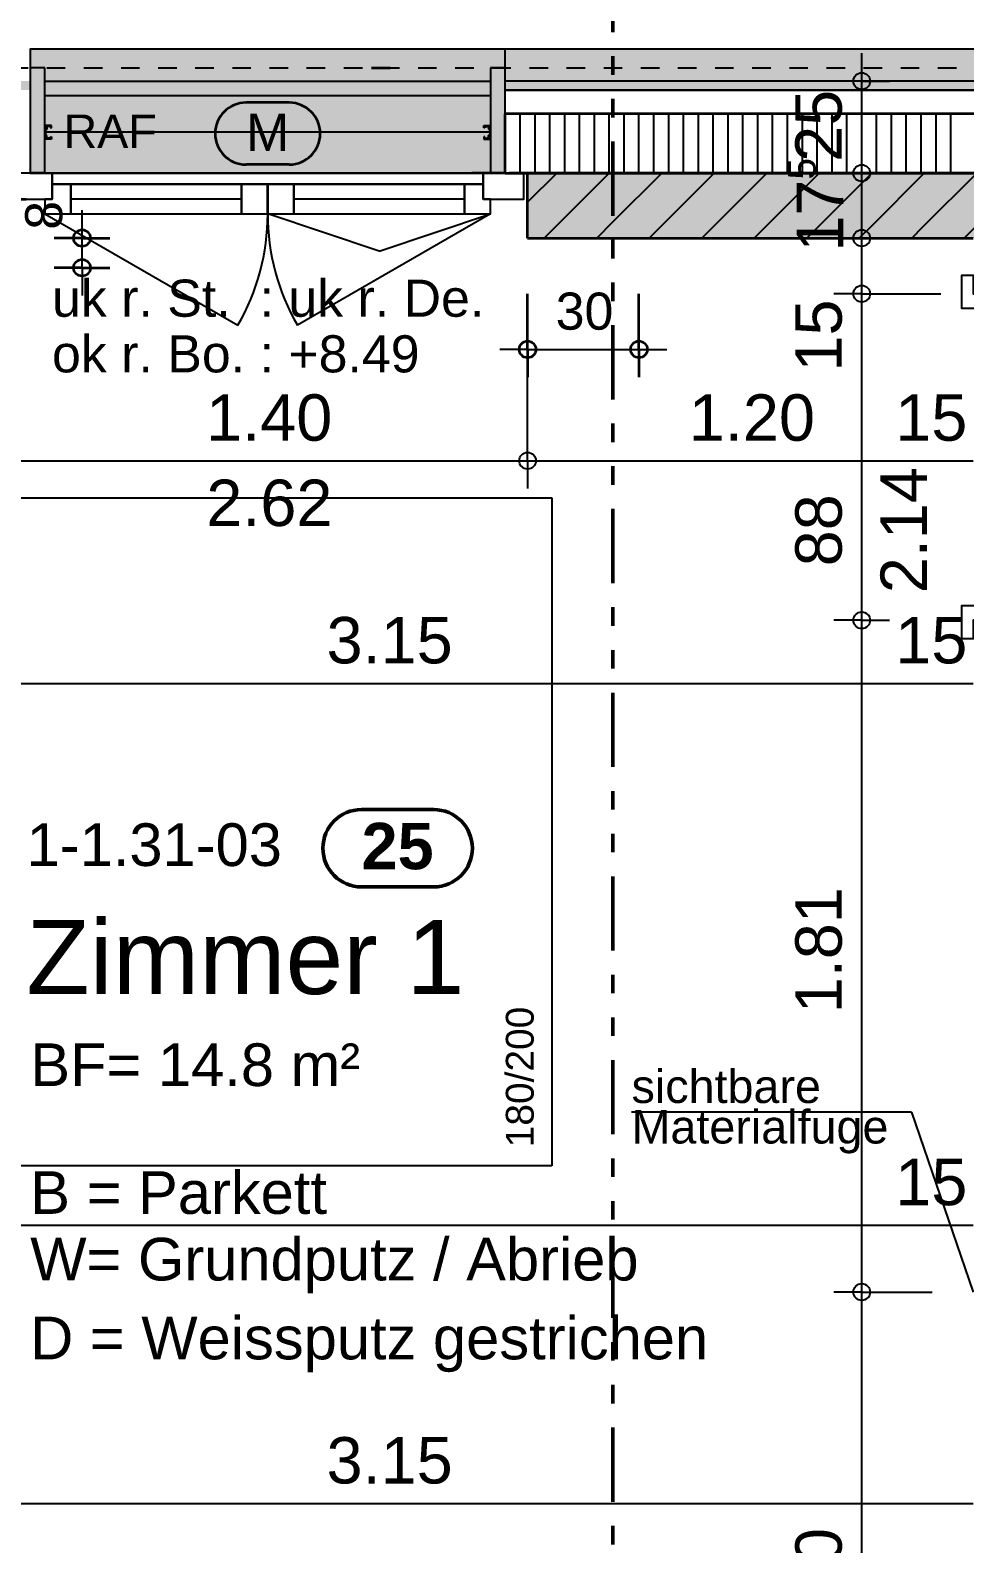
# Model space of a CAD drawing. Header units: centimetres. Extents: x 0.3 to 84.3, y 0.3 to 59.7.
# Drawn here: x 48.73 to 53.76, y 39.78 to 47.93 of the extents above; entities that cross this region are included whole.
import ezdxf

# ---------------------------------------------------------------- set-up
doc = ezdxf.new("R2010")
doc.units = ezdxf.units.CM
for name, pattern in [('AUSGEZOGEN', [0]), ('LINIE_17', [0.05, 0, -0.05]), ('LINIE_23', [0.79, 0.4, -0.13, 0, -0.13, 0, -0.13]), ('PHANTOM', [63.5, 31.75, -6.35, 6.35, -6.35, 6.35, -6.35]), ('PUNKT', [6.35, 0, -6.35]), ('RAND', [44.45, 12.7, -6.35, 12.7, -6.35, 0, -6.35]), ('VERDECKT', [9.525, 6.35, -3.175])]:
    doc.linetypes.add(name, pattern=pattern)
for name, color, linetype, lineweight in [('Allgemein', 7, 'AUSGEZOGEN', 35), ('Bauachsen grob', 7, 'RAND', 25), ('Daemmung', 7, 'AUSGEZOGEN', 35), ('Fenster', 7, 'AUSGEZOGEN', 35), ('Fuellflaeche tragende Wände MW', 7, 'AUSGEZOGEN', 25), ('Holz Fassadenverkleidung', 7, 'AUSGEZOGEN', 35), ('Holzgelaender', 7, 'AUSGEZOGEN', 50), ('Konstruktion oben', 7, 'VERDECKT', 25), ('Oeffnungsrichtung Fenster', 7, 'AUSGEZOGEN', 25), ('Raumbezeichnung', 7, 'AUSGEZOGEN', 35), ('Rolladen', 7, 'AUSGEZOGEN', 25), ('Spengler', 7, 'AUSGEZOGEN', 35), ('Text Koten', 7, 'AUSGEZOGEN', 50), ('Text Werkplan Ausfuehrung', 7, 'AUSGEZOGEN', 50), ('Tuerzarge', 7, 'AUSGEZOGEN', 25), ('Unterkonstruktion', 7, 'AUSGEZOGEN', 35), ('Vorhangbrett', 7, 'AUSGEZOGEN', 25), ('Wand Mauerwerk tragend', 7, 'AUSGEZOGEN', 35), ('Werkplan- Ausfuehrungsmasse', 7, 'AUSGEZOGEN', 25)]:
    doc.layers.add(name, color=color, linetype=linetype, lineweight=lineweight)
doc.layers.add('Elektro Text', color=7, linetype='AUSGEZOGEN', lineweight=35, true_color=0x656565)
doc.layers.add('Moebel', color=7, linetype='AUSGEZOGEN', lineweight=25, true_color=0xababab)
doc.styles.add('ARIAL', font='ARIAL.TTF')

msp = doc.modelspace()

# ---------------------------------------------------------------- hatches: boundary and pattern name
at = {"layer": 'Allgemein', "linetype": 'AUSGEZOGEN', "lineweight": 25}
h = msp.add_hatch(color=32, dxfattribs=at)
h.paths.add_polyline_path([(36.73, 47.612), (41.45, 47.612), (41.45, 47.66), (36.73, 47.66)])
h.paths.add_polyline_path([(31.22, 47.612), (34.17, 47.612), (34.17, 47.66), (31.22, 47.66)])
h.paths.add_polyline_path([(44.01, 47.612), (48.73, 47.612), (48.73, 47.66), (44.01, 47.66)])
h.paths.add_polyline_path([(51.29, 47.612), (54.45, 47.612), (54.45, 47.66), (51.29, 47.66)])
h.paths.add_polyline_path([(57.01, 47.612), (58.49, 47.612), (58.49, 47.66), (57.01, 47.66)])
at = {"layer": 'Daemmung', "linetype": 'AUSGEZOGEN', "lineweight": 25}
for points in [[(48.73, 47.484), (48.73, 47.164), (48.81, 47.164), (48.81, 47.484), (48.81, 47.564), (48.81, 47.612), (48.81, 47.66), (48.81, 47.732), (48.73, 47.732), (48.73, 47.66), (48.73, 47.612), (48.73, 47.564)], [(51.21, 47.484), (51.21, 47.164), (51.29, 47.164), (51.29, 47.484), (51.29, 47.564), (51.29, 47.612), (51.29, 47.66), (51.29, 47.732), (51.21, 47.732), (51.21, 47.66), (51.21, 47.612), (51.21, 47.564)]]:
    msp.add_hatch(color=32, dxfattribs=at).paths.add_polyline_path(points)
at = {"layer": 'Fuellflaeche tragende Wände MW', "linetype": 'AUSGEZOGEN', "lineweight": 25}
msp.add_hatch(color=254, dxfattribs=at).paths.add_polyline_path([(51.41, 47.164), (51.41, 46.814), (54.33, 46.814), (54.33, 47.164)])
at = {"layer": 'Holzgelaender', "linetype": 'AUSGEZOGEN', "lineweight": 25, "true_color": 0xf1f1f1}
msp.add_hatch(color=7, dxfattribs=at).paths.add_polyline_path([(48.81, 47.58), (51.21, 47.58), (51.21, 47.66), (48.81, 47.66)])
at = {"layer": 'Spengler', "linetype": 'AUSGEZOGEN', "lineweight": 25, "true_color": 0xfafafa}
for points in [[(48.73, 47.832), (48.73, 47.732), (48.81, 47.732), (48.81, 47.164), (51.21, 47.164), (51.21, 47.732), (51.29, 47.732), (51.29, 47.832)], [(54.45, 47.832), (51.29, 47.832), (51.29, 47.66), (54.45, 47.66)]]:
    msp.add_hatch(color=7, dxfattribs=at).paths.add_polyline_path(points)

# ---------------------------------------------------------------- linework, layer by layer
at = {"layer": 'Allgemein', "color": 7, "linetype": 'AUSGEZOGEN', "lineweight": 25}
for p, q in [((54.45, 47.66), (51.29, 47.66)), ((51.29, 47.612), (54.45, 47.612))]:
    msp.add_line(p, q, dxfattribs=at)
at = {"layer": 'Bauachsen grob', "color": 32, "linetype": 'LINIE_23', "lineweight": 50, "true_color": 0xc36e14}
msp.add_line((51.87, 1.394), (51.87, 57.974), dxfattribs=at)
at = {"layer": 'Daemmung', "color": 7, "linetype": 'AUSGEZOGEN', "lineweight": 25}
for p, q in [((48.81, 47.732), (48.73, 47.732)), ((48.81, 47.66), (48.81, 47.732)), ((51.29, 47.732), (51.21, 47.732)), ((51.21, 47.732), (51.21, 47.66)), ((51.29, 47.66), (51.29, 47.732)), ((48.81, 47.612), (48.81, 47.66)), ((51.21, 47.66), (51.21, 47.612)), ((48.81, 47.564), (48.81, 47.612)), ((48.81, 47.484), (48.81, 47.564)), ((51.21, 47.612), (51.21, 47.564)), ((51.21, 47.564), (51.21, 47.484)), ((51.29, 47.564), (51.29, 47.612)), ((51.29, 47.484), (51.29, 47.564)), ((48.81, 47.164), (48.81, 47.484)), ((51.21, 47.484), (51.21, 47.164)), ((51.29, 47.164), (51.29, 47.484)), ((48.73, 47.164), (48.81, 47.164)), ((51.21, 47.164), (51.29, 47.164))]:
    msp.add_line(p, q, dxfattribs=at)
at = {"layer": 'Daemmung', "color": 7, "linetype": 'AUSGEZOGEN', "lineweight": 35}
for p, q in [((51.29, 47.164), (51.29, 47.484)), ((54.45, 47.484), (51.29, 47.484)), ((51.29, 47.164), (51.41, 47.164)), ((51.41, 47.164), (54.33, 47.164))]:
    msp.add_line(p, q, dxfattribs=at)
at = {"layer": 'Daemmung', "color": 7, "linetype": 'AUSGEZOGEN', "lineweight": 25}
for points in [[(51.29, 47.164), (51.29, 47.164), (51.29, 47.164), (51.29, 47.3871), (51.29, 47.3871), (51.29, 47.4269), (51.29, 47.4269), (51.29, 47.484), (51.29, 47.484)], [(51.37, 47.164), (51.37, 47.164), (51.37, 47.164), (51.37, 47.3896), (51.37, 47.3896), (51.37, 47.4284), (51.37, 47.4284), (51.37, 47.484), (51.37, 47.484)], [(51.45, 47.164), (51.45, 47.164), (51.45, 47.164), (51.45, 47.392), (51.45, 47.392), (51.45, 47.4298), (51.45, 47.4298), (51.45, 47.484), (51.45, 47.484)], [(51.45, 47.164), (51.45, 47.164), (51.45, 47.164), (51.45, 47.392), (51.45, 47.392), (51.45, 47.4298), (51.45, 47.4298), (51.45, 47.484), (51.45, 47.484)], [(51.53, 47.164), (51.53, 47.164), (51.53, 47.164), (51.53, 47.3945), (51.53, 47.3945), (51.53, 47.4313), (51.53, 47.4313), (51.53, 47.484), (51.53, 47.484)], [(51.61, 47.164), (51.61, 47.164), (51.61, 47.164), (51.61, 47.3969), (51.61, 47.3969), (51.61, 47.4327), (51.61, 47.4327), (51.61, 47.484), (51.61, 47.484)], [(51.69, 47.164), (51.69, 47.164), (51.69, 47.164), (51.69, 47.3994), (51.69, 47.3994), (51.69, 47.4342), (51.69, 47.4342), (51.69, 47.484), (51.69, 47.484)], [(51.77, 47.164), (51.77, 47.164), (51.77, 47.164), (51.77, 47.4019), (51.77, 47.4019), (51.77, 47.4356), (51.77, 47.4356), (51.77, 47.484), (51.77, 47.484)], [(51.77, 47.164), (51.77, 47.164), (51.77, 47.164), (51.77, 47.4019), (51.77, 47.4019), (51.77, 47.4356), (51.77, 47.4356), (51.77, 47.484), (51.77, 47.484)], [(51.85, 47.164), (51.85, 47.164), (51.85, 47.164), (51.85, 47.4043), (51.85, 47.4043), (51.85, 47.437), (51.85, 47.437), (51.85, 47.484), (51.85, 47.484)], [(51.93, 47.164), (51.93, 47.164), (51.93, 47.164), (51.93, 47.4068), (51.93, 47.4068), (51.93, 47.4385), (51.93, 47.4385), (51.93, 47.484), (51.93, 47.484)], [(52.01, 47.164), (52.01, 47.164), (52.01, 47.164), (52.01, 47.4092), (52.01, 47.4092), (52.01, 47.4399), (52.01, 47.4399), (52.01, 47.484), (52.01, 47.484)], [(52.09, 47.164), (52.09, 47.164), (52.09, 47.164), (52.09, 47.4117), (52.09, 47.4117), (52.09, 47.4414), (52.09, 47.4414), (52.09, 47.484), (52.09, 47.484)], [(52.09, 47.164), (52.09, 47.164), (52.09, 47.164), (52.09, 47.4117), (52.09, 47.4117), (52.09, 47.4414), (52.09, 47.4414), (52.09, 47.484), (52.09, 47.484)], [(52.17, 47.164), (52.17, 47.164), (52.17, 47.164), (52.17, 47.4141), (52.17, 47.4141), (52.17, 47.4428), (52.17, 47.4428), (52.17, 47.484), (52.17, 47.484)], [(52.25, 47.164), (52.25, 47.164), (52.25, 47.164), (52.25, 47.4166), (52.25, 47.4166), (52.25, 47.4443), (52.25, 47.4443), (52.25, 47.484), (52.25, 47.484)], [(52.33, 47.164), (52.33, 47.164), (52.33, 47.164), (52.33, 47.419), (52.33, 47.419), (52.33, 47.4457), (52.33, 47.4457), (52.33, 47.484), (52.33, 47.484)], [(52.41, 47.164), (52.41, 47.164), (52.41, 47.164), (52.41, 47.4215), (52.41, 47.4215), (52.41, 47.4472), (52.41, 47.4472), (52.41, 47.484), (52.41, 47.484)], [(52.41, 47.164), (52.41, 47.164), (52.41, 47.164), (52.41, 47.4215), (52.41, 47.4215), (52.41, 47.4472), (52.41, 47.4472), (52.41, 47.484), (52.41, 47.484)], [(52.49, 47.164), (52.49, 47.164), (52.49, 47.164), (52.49, 47.4239), (52.49, 47.4239), (52.49, 47.4486), (52.49, 47.4486), (52.49, 47.484), (52.49, 47.484)], [(52.57, 47.164), (52.57, 47.164), (52.57, 47.164), (52.57, 47.4264), (52.57, 47.4264), (52.57, 47.45), (52.57, 47.45), (52.57, 47.484), (52.57, 47.484)], [(52.65, 47.164), (52.65, 47.164), (52.65, 47.164), (52.65, 47.4288), (52.65, 47.4288), (52.65, 47.4515), (52.65, 47.4515), (52.65, 47.484), (52.65, 47.484)], [(52.73, 47.164), (52.73, 47.164), (52.73, 47.164), (52.73, 47.4313), (52.73, 47.4313), (52.73, 47.4529), (52.73, 47.4529), (52.73, 47.484), (52.73, 47.484)], [(52.73, 47.164), (52.73, 47.164), (52.73, 47.164), (52.73, 47.4313), (52.73, 47.4313), (52.73, 47.4529), (52.73, 47.4529), (52.73, 47.484), (52.73, 47.484)], [(52.81, 47.164), (52.81, 47.164), (52.81, 47.164), (52.81, 47.4337), (52.81, 47.4337), (52.81, 47.4544), (52.81, 47.4544), (52.81, 47.484), (52.81, 47.484)], [(52.89, 47.164), (52.89, 47.164), (52.89, 47.164), (52.89, 47.4362), (52.89, 47.4362), (52.89, 47.4558), (52.89, 47.4558), (52.89, 47.484), (52.89, 47.484)], [(52.97, 47.164), (52.97, 47.164), (52.97, 47.164), (52.97, 47.4386), (52.97, 47.4386), (52.97, 47.4573), (52.97, 47.4573), (52.97, 47.484), (52.97, 47.484)], [(53.05, 47.164), (53.05, 47.164), (53.05, 47.164), (53.05, 47.4411), (53.05, 47.4411), (53.05, 47.4587), (53.05, 47.4587), (53.05, 47.484), (53.05, 47.484)], [(53.05, 47.164), (53.05, 47.164), (53.05, 47.164), (53.05, 47.4411), (53.05, 47.4411), (53.05, 47.4587), (53.05, 47.4587), (53.05, 47.484), (53.05, 47.484)], [(53.13, 47.164), (53.13, 47.164), (53.13, 47.164), (53.13, 47.4435), (53.13, 47.4435), (53.13, 47.4602), (53.13, 47.4602), (53.13, 47.484), (53.13, 47.484)], [(53.21, 47.164), (53.21, 47.164), (53.21, 47.164), (53.21, 47.446), (53.21, 47.446), (53.21, 47.4616), (53.21, 47.4616), (53.21, 47.484), (53.21, 47.484)], [(53.29, 47.164), (53.29, 47.164), (53.29, 47.164), (53.29, 47.4484), (53.29, 47.4484), (53.29, 47.4631), (53.29, 47.4631), (53.29, 47.484), (53.29, 47.484)], [(53.37, 47.164), (53.37, 47.164), (53.37, 47.164), (53.37, 47.4509), (53.37, 47.4509), (53.37, 47.4645), (53.37, 47.4645), (53.37, 47.484), (53.37, 47.484)], [(53.37, 47.164), (53.37, 47.164), (53.37, 47.164), (53.37, 47.4509), (53.37, 47.4509), (53.37, 47.4645), (53.37, 47.4645), (53.37, 47.484), (53.37, 47.484)], [(53.45, 47.164), (53.45, 47.164), (53.45, 47.164), (53.45, 47.4533), (53.45, 47.4533), (53.45, 47.4659), (53.45, 47.4659), (53.45, 47.484), (53.45, 47.484)], [(53.53, 47.164), (53.53, 47.164), (53.53, 47.164), (53.53, 47.4558), (53.53, 47.4558), (53.53, 47.4674), (53.53, 47.4674), (53.53, 47.484), (53.53, 47.484)], [(53.61, 47.164), (53.61, 47.164), (53.61, 47.164), (53.61, 47.4583), (53.61, 47.4583), (53.61, 47.4688), (53.61, 47.4688), (53.61, 47.484), (53.61, 47.484)], [(53.69, 47.164), (53.69, 47.164), (53.69, 47.164), (53.69, 47.4607), (53.69, 47.4607), (53.69, 47.4703), (53.69, 47.4703), (53.69, 47.484), (53.69, 47.484)], [(53.69, 47.164), (53.69, 47.164), (53.69, 47.164), (53.69, 47.4607), (53.69, 47.4607), (53.69, 47.4703), (53.69, 47.4703), (53.69, 47.484), (53.69, 47.484)]]:
    msp.add_lwpolyline(points, dxfattribs=at)
at = {"layer": 'Elektro Text', "color": 40, "linetype": 'AUSGEZOGEN', "lineweight": 35}
for p, q in [((50.1261, 47.544), (49.8933, 47.544)), ((50.1261, 47.2107), (49.8933, 47.2107))]:
    msp.add_line(p, q, dxfattribs=at)
for centre, start, end in [((49.8933, 47.3773), 90, 270), ((50.1261, 47.3773), 270, 90)]:
    msp.add_arc(centre, 0.1667, start, end, dxfattribs=at)
at = {"layer": 'Fenster', "color": 7, "linetype": 'AUSGEZOGEN', "lineweight": 25}
for p, q in [((49.869, 47.024), (48.95, 47.024)), ((51.07, 47.024), (50.151, 47.024))]:
    msp.add_line(p, q, dxfattribs=at)
for points in [[(51.29, 47.164), (51.29, 47.832), (48.73, 47.832), (48.73, 47.164), (51.29, 47.164)], [(48.85, 47.164), (48.63, 47.164), (48.63, 47.024), (48.85, 47.024), (48.85, 47.164)], [(48.85, 47.104), (50.009, 47.104), (50.009, 47.024), (50.011, 47.024), (50.011, 47.104), (51.17, 47.104), (51.17, 47.164), (48.85, 47.164), (48.85, 47.104)], [(51.39, 47.164), (51.17, 47.164), (51.17, 47.024), (51.39, 47.024), (51.39, 47.164)], [(48.95, 47.104), (48.85, 47.104), (48.85, 47.024), (48.81, 47.024), (48.81, 46.944), (48.95, 46.944), (48.95, 47.104)], [(49.869, 47.104), (48.95, 47.104), (48.95, 46.944), (49.869, 46.944), (49.869, 47.104)], [(50.009, 47.024), (50.009, 47.104), (49.869, 47.104), (49.869, 46.944), (50.009, 46.944), (50.009, 47.024)], [(50.151, 47.104), (50.011, 47.104), (50.011, 47.024), (50.011, 46.944), (50.151, 46.944), (50.151, 47.104)], [(51.07, 47.104), (50.151, 47.104), (50.151, 46.944), (51.07, 46.944), (51.07, 47.104)], [(51.21, 47.024), (51.17, 47.024), (51.17, 47.104), (51.07, 47.104), (51.07, 46.944), (51.21, 46.944), (51.21, 47.024)]]:
    msp.add_lwpolyline(points, dxfattribs=at)
at = {"layer": 'Holz Fassadenverkleidung', "color": 7, "linetype": 'LINIE_17', "lineweight": 25}
msp.add_line((31.22, 47.732), (63.288, 47.732), dxfattribs=at)
at = {"layer": 'Holzgelaender', "color": 7, "linetype": 'AUSGEZOGEN', "lineweight": 25}
for p, q in [((48.81, 47.66), (51.21, 47.66)), ((48.81, 47.58), (48.81, 47.66)), ((51.21, 47.66), (51.21, 47.58)), ((51.21, 47.58), (48.81, 47.58))]:
    msp.add_line(p, q, dxfattribs=at)
at = {"layer": 'Konstruktion oben', "color": 7, "linetype": 'PUNKT', "lineweight": 35}
msp.add_line((31.22, 47.732), (63.288, 47.732), dxfattribs=at)
at = {"layer": 'Moebel', "color": 253, "linetype": 'AUSGEZOGEN', "lineweight": 25, "true_color": 0xababab}
for p, q in [((47.54, 45.414), (51.54, 45.414)), ((51.54, 45.414), (51.54, 41.814)), ((51.54, 41.814), (47.54, 41.814))]:
    msp.add_line(p, q, dxfattribs=at)
at = {"layer": 'Oeffnungsrichtung Fenster', "color": 7, "linetype": 'AUSGEZOGEN', "lineweight": 25}
for p, q in [((48.81, 46.944), (49.8492, 46.344)), ((50.6105, 46.744), (50.011, 46.944)), ((51.21, 46.944), (50.1708, 46.344)), ((50.6105, 46.744), (51.21, 46.944))]:
    msp.add_line(p, q, dxfattribs=at)
for centre, start, end in [((48.81, 46.944), 330, 0), ((51.21, 46.944), 180, 210)]:
    msp.add_arc(centre, 1.2, start, end, dxfattribs=at)
at = {"layer": 'Rolladen', "color": 7, "linetype": 'AUSGEZOGEN', "lineweight": 25}
for p, q in [((48.817, 47.402), (48.81, 47.395)), ((48.81, 47.373), (48.81, 47.395)), ((48.811, 47.416), (48.811, 47.42)), ((48.845, 47.42), (48.811, 47.42)), ((48.817, 47.416), (48.811, 47.416)), ((48.821, 47.4003), (48.814, 47.3933)), ((48.814, 47.3933), (48.814, 47.3747)), ((48.817, 47.416), (48.817, 47.402)), ((48.821, 47.416), (48.821, 47.4003)), ((48.841, 47.416), (48.821, 47.416)), ((48.841, 47.416), (48.841, 47.408)), ((48.841, 47.408), (48.845, 47.408)), ((48.845, 47.408), (48.845, 47.42)), ((51.175, 47.408), (51.175, 47.42)), ((51.175, 47.42), (51.209, 47.42)), ((51.179, 47.408), (51.175, 47.408)), ((51.179, 47.416), (51.199, 47.416)), ((51.179, 47.416), (51.179, 47.408)), ((51.199, 47.416), (51.199, 47.4003)), ((51.199, 47.4003), (51.206, 47.3933)), ((51.203, 47.416), (51.209, 47.416)), ((51.203, 47.416), (51.203, 47.402)), ((51.203, 47.402), (51.21, 47.395)), ((51.206, 47.3933), (51.206, 47.3747)), ((51.209, 47.416), (51.209, 47.42)), ((51.21, 47.373), (51.21, 47.395)), ((48.81, 47.379), (48.81, 47.389)), ((48.81, 47.378), (48.81, 47.379)), ((48.817, 47.366), (48.81, 47.373)), ((48.817, 47.352), (48.811, 47.352)), ((48.811, 47.348), (48.811, 47.352)), ((48.845, 47.348), (48.811, 47.348)), ((48.821, 47.3677), (48.814, 47.3747)), ((48.817, 47.352), (48.817, 47.366)), ((48.821, 47.352), (48.821, 47.3677)), ((48.841, 47.352), (48.821, 47.352)), ((48.841, 47.36), (48.845, 47.36)), ((48.841, 47.352), (48.841, 47.36)), ((48.845, 47.36), (48.845, 47.348)), ((51.175, 47.36), (51.175, 47.348)), ((51.179, 47.36), (51.175, 47.36)), ((51.175, 47.348), (51.209, 47.348)), ((51.179, 47.352), (51.179, 47.36)), ((51.179, 47.352), (51.199, 47.352)), ((51.199, 47.3677), (51.206, 47.3747)), ((51.199, 47.352), (51.199, 47.3677)), ((51.203, 47.366), (51.21, 47.373)), ((51.203, 47.352), (51.203, 47.366)), ((51.203, 47.352), (51.209, 47.352)), ((51.209, 47.348), (51.209, 47.352)), ((51.21, 47.379), (51.21, 47.389)), ((51.21, 47.378), (51.21, 47.379))]:
    msp.add_line(p, q, dxfattribs=at)
at = {"layer": 'Rolladen', "color": 7, "linetype": 'PHANTOM', "lineweight": 25}
msp.add_line((51.21, 47.384), (48.81, 47.384), dxfattribs=at)
at = {"layer": 'Spengler', "color": 7, "linetype": 'AUSGEZOGEN', "lineweight": 25}
msp.add_line((54.43, 47.832), (51.29, 47.832), dxfattribs=at)
at = {"layer": 'Text Werkplan Ausfuehrung', "color": 240, "linetype": 'AUSGEZOGEN', "lineweight": 50}
for p, q in [((50.9042, 43.734), (50.5157, 43.734)), ((50.9042, 43.3173), (50.5157, 43.3173))]:
    msp.add_line(p, q, dxfattribs=at)
at = {"layer": 'Text Werkplan Ausfuehrung', "color": 7, "linetype": 'AUSGEZOGEN', "lineweight": 25}
for q in [(51.97, 42.104), (53.81, 41.134)]:
    msp.add_line((53.4785, 42.104), q, dxfattribs=at)
at = {"layer": 'Text Werkplan Ausfuehrung', "color": 240, "linetype": 'AUSGEZOGEN', "lineweight": 50}
for centre, start, end in [((50.5157, 43.5256), 90, 270), ((50.9042, 43.5256), 270, 90)]:
    msp.add_arc(centre, 0.2083, start, end, dxfattribs=at)
at = {"layer": 'Tuerzarge', "color": 7, "linetype": 'AUSGEZOGEN', "lineweight": 25}
for points in [[(53.96, 46.514), (54.11, 46.514), (54.11, 46.614), (54.17, 46.614), (54.17, 46.434), (53.75, 46.434), (53.75, 46.614), (53.81, 46.614), (53.81, 46.514), (53.96, 46.514)], [(53.96, 44.834), (54.17, 44.834), (54.17, 44.654), (54.11, 44.654), (54.11, 44.754), (53.81, 44.754), (53.81, 44.654), (53.75, 44.654), (53.75, 44.834), (53.96, 44.834)]]:
    msp.add_lwpolyline(points, dxfattribs=at)
at = {"layer": 'Unterkonstruktion', "color": 7, "linetype": 'AUSGEZOGEN', "lineweight": 25}
for p, q in [((51.29, 47.564), (51.29, 47.612)), ((54.45, 47.612), (51.29, 47.612)), ((51.29, 47.484), (51.29, 47.564)), ((51.29, 47.484), (54.45, 47.484))]:
    msp.add_line(p, q, dxfattribs=at)
at = {"layer": 'Vorhangbrett', "color": 191, "linetype": 'AUSGEZOGEN', "lineweight": 25, "true_color": 0xbe96ea}
for p, q in [((49.01, 46.814), (49.01, 46.964)), ((49.01, 46.654), (49.01, 46.814)), ((49.01, 46.654), (49.01, 46.504)), ((51.41, 46.214), (51.26, 46.214)), ((51.41, 46.214), (52.01, 46.214)), ((52.01, 46.214), (52.16, 46.214))]:
    msp.add_line(p, q, dxfattribs=at)
at = {"layer": 'Vorhangbrett', "color": 191, "linetype": 'AUSGEZOGEN', "lineweight": 35, "true_color": 0xbe96ea}
for p, q in [((49.01, 46.814), (48.86, 46.814)), ((49.01, 46.814), (49.16, 46.814)), ((49.01, 46.654), (48.86, 46.654)), ((49.01, 46.654), (49.16, 46.654)), ((51.41, 46.214), (51.41, 46.514)), ((52.01, 46.214), (52.01, 46.514)), ((51.41, 46.214), (51.41, 46.364)), ((52.01, 46.214), (52.01, 46.364)), ((51.41, 46.214), (51.41, 46.064)), ((52.01, 46.214), (52.01, 46.064))]:
    msp.add_line(p, q, dxfattribs=at)
at = {"layer": 'Vorhangbrett', "color": 191, "linetype": 'PUNKT', "lineweight": 25, "true_color": 0xbe96ea}
msp.add_line((47.51, 46.654), (52.01, 46.654), dxfattribs=at)
at = {"layer": 'Vorhangbrett', "color": 191, "linetype": 'AUSGEZOGEN', "lineweight": 35, "true_color": 0xbe96ea}
for centre in [(49.01, 46.814), (49.01, 46.654), (51.41, 46.214), (52.01, 46.214)]:
    msp.add_circle(centre, 0.045, dxfattribs=at)
at = {"layer": 'Wand Mauerwerk tragend', "color": 180, "linetype": 'PUNKT', "lineweight": 35}
for p, q in [((48.81, 47.164), (48.73, 47.164)), ((51.21, 47.164), (48.81, 47.164)), ((51.29, 47.164), (51.21, 47.164)), ((51.41, 47.164), (51.29, 47.164)), ((51.41, 47.024), (51.41, 47.164)), ((48.61, 47.024), (51.41, 47.024))]:
    msp.add_line(p, q, dxfattribs=at)
at = {"layer": 'Wand Mauerwerk tragend', "color": 7, "linetype": 'AUSGEZOGEN', "lineweight": 35}
for p, q in [((51.41, 47.024), (51.41, 47.164)), ((54.33, 47.164), (51.41, 47.164)), ((51.41, 46.814), (51.41, 47.024)), ((51.41, 46.814), (53.81, 46.814))]:
    msp.add_line(p, q, dxfattribs=at)
at = {"layer": 'Wand Mauerwerk tragend', "color": 7, "linetype": 'AUSGEZOGEN', "lineweight": 25}
msp.add_line((51.41, 47.0071), (51.5669, 47.164), dxfattribs=at)
for points in [[(51.4998, 46.814), (51.4998, 46.814), (51.5953, 46.9095), (51.5953, 46.9095), (51.8498, 47.164)], [(51.7826, 46.814), (51.7826, 46.814), (51.8734, 46.9047), (51.8734, 46.9047), (52.1326, 47.164)], [(52.0655, 46.814), (52.0655, 46.814), (52.1514, 46.8999), (52.1514, 46.8999), (52.4155, 47.164)], [(52.3483, 46.814), (52.3483, 46.814), (52.4294, 46.8951), (52.4294, 46.8951), (52.6983, 47.164)], [(52.6312, 46.814), (52.6312, 46.814), (52.7075, 46.8903), (52.7075, 46.8903), (52.9812, 47.164)], [(52.914, 46.814), (52.914, 46.814), (52.9855, 46.8855), (52.9855, 46.8855), (53.264, 47.164)], [(53.1968, 46.814), (53.1968, 46.814), (53.2636, 46.8807), (53.2636, 46.8807), (53.5468, 47.164)], [(53.4797, 46.814), (53.4797, 46.814), (53.5416, 46.8759), (53.5416, 46.8759), (53.8297, 47.164)], [(53.7625, 46.814), (53.7625, 46.814), (53.8197, 46.8711), (53.8197, 46.8711), (54.1125, 47.164)]]:
    msp.add_lwpolyline(points, dxfattribs=at)
at = {"layer": 'Werkplan- Ausfuehrungsmasse', "color": 7, "linetype": 'AUSGEZOGEN', "lineweight": 25}
for p, q in [((53.21, 47.66), (53.21, 47.81)), ((53.21, 47.66), (53.06, 47.66)), ((53.21, 47.66), (53.36, 47.66)), ((53.21, 47.66), (53.21, 47.66)), ((53.21, 47.164), (53.21, 47.66)), ((53.21, 47.164), (53.06, 47.164)), ((53.21, 47.164), (53.36, 47.164)), ((53.21, 47.164), (53.21, 47.164)), ((53.21, 46.814), (53.21, 47.164)), ((53.21, 46.814), (53.06, 46.814)), ((53.21, 46.814), (53.36, 46.814)), ((53.21, 46.814), (53.21, 46.814)), ((53.21, 46.514), (53.21, 46.814)), ((53.21, 46.514), (53.06, 46.514)), ((53.21, 46.514), (53.36, 46.514)), ((53.21, 46.514), (53.6359, 46.514)), ((53.21, 44.754), (53.21, 46.514)), ((51.41, 45.614), (51.41, 45.764)), ((48.61, 45.614), (51.41, 45.614)), ((51.41, 45.614), (51.41, 45.464)), ((51.41, 45.614), (53.81, 45.614)), ((53.21, 44.754), (53.06, 44.754)), ((53.21, 44.754), (53.36, 44.754)), ((53.21, 44.754), (53.35, 44.754)), ((53.21, 41.134), (53.21, 44.754)), ((47.51, 44.414), (53.81, 44.414)), ((47.51, 41.494), (53.81, 41.494)), ((53.21, 41.134), (53.06, 41.134)), ((53.21, 41.134), (53.36, 41.134)), ((53.21, 38.134), (53.21, 41.134)), ((47.51, 39.994), (53.81, 39.994))]:
    msp.add_line(p, q, dxfattribs=at)
for points in [[(51.41, 45.614), (51.41, 45.6765), (51.41, 45.6765), (51.41, 45.6765), (51.41, 45.6765), (51.41, 45.6765), (51.41, 45.6765), (51.41, 45.6765), (51.41, 45.6765), (51.41, 45.6765), (51.41, 45.6765), (51.41, 45.6765), (51.41, 45.6765), (51.41, 45.6765), (51.41, 45.6765), (51.41, 45.6765), (51.41, 45.6765), (51.41, 45.6765), (51.41, 45.6765), (51.41, 45.6865), (51.41, 45.6865), (51.41, 46.414)], [(53.21, 41.134), (53.5406, 41.134), (53.5406, 41.134), (53.59, 41.134)]]:
    msp.add_lwpolyline(points, dxfattribs=at)
for centre in [(53.21, 47.66), (53.21, 47.164), (53.21, 46.814), (53.21, 46.514), (51.41, 45.614), (53.21, 44.754), (53.21, 41.134)]:
    msp.add_circle(centre, 0.045, dxfattribs=at)

# ---------------------------------------------------------------- texts
at = {"layer": 'Elektro Text', "color": 40, "linetype": 'AUSGEZOGEN', "lineweight": 35, "insert": (49.8933, 47.284), "char_height": 0.2, "width": 0.1, "attachment_point": 7, "style": 'ARIAL'}
msp.add_mtext('M', dxfattribs=at)
at = {"layer": 'Moebel', "color": 253, "linetype": 'AUSGEZOGEN', "lineweight": 25, "true_color": 0xababab, "insert": (51.445, 41.914), "char_height": 0.15, "width": 0.075, "attachment_point": 7, "rotation": 90, "style": 'ARIAL'}
msp.add_mtext('180/200', dxfattribs=at)
at = {"layer": 'Raumbezeichnung', "color": 7, "linetype": 'AUSGEZOGEN', "lineweight": 50, "char_height": 0.23, "width": 0.115, "attachment_point": 7, "style": 'ARIAL'}
for s, insert in [('1-1.31-03', (48.7115, 43.4266)), ('BF=\\~14.8\\~m²', (48.7315, 42.2407)), ('B\\~=\\~Parkett', (48.7312, 41.5517)), ('W=\\~Grundputz\\~/\\~Abrieb', (48.7312, 41.1267)), ('D\\~=\\~Weissputz\\~gestrichen', (48.7312, 40.7017))]:
    msp.add_mtext(s, dxfattribs=dict(at, insert=insert))
at = {"layer": 'Raumbezeichnung', "color": 7, "linetype": 'AUSGEZOGEN', "lineweight": 35, "insert": (48.71, 42.734), "char_height": 0.4, "width": 0.2, "attachment_point": 7, "style": 'ARIAL'}
msp.add_mtext('Zimmer\\~1', dxfattribs=at)
at = {"layer": 'Text Koten', "color": 7, "linetype": 'AUSGEZOGEN', "lineweight": 35, "char_height": 0.2, "width": 0.1, "attachment_point": 7, "style": 'ARIAL'}
for s, insert in [('uk\\~r.\\~St.\\~\\~:\\~uk\\~r.\\~De.', (48.8483, 46.3873)), ('ok\\~r.\\~Bo.\\~:\\~+8.49', (48.8483, 46.0873))]:
    msp.add_mtext(s, dxfattribs=dict(at, insert=insert))
at = {"layer": 'Text Werkplan Ausfuehrung', "color": 7, "linetype": 'AUSGEZOGEN', "lineweight": 35, "char_height": 0.18, "width": 0.09, "attachment_point": 7, "style": 'ARIAL'}
for s, insert in [('RAF', (48.91, 47.3)), ('sichtbare\\~', (51.97, 42.15)), ('Materialfuge', (51.97, 41.88))]:
    msp.add_mtext(s, dxfattribs=dict(at, insert=insert))
at = {"layer": 'Text Werkplan Ausfuehrung', "color": 240, "linetype": 'AUSGEZOGEN', "lineweight": 50, "insert": (50.5157, 43.409), "char_height": 0.25, "width": 0.125, "attachment_point": 7, "style": 'ARIAL'}
msp.add_mtext('\\fArial|i0|b1|c0|p0;25', dxfattribs=at)
at = {"layer": 'Vorhangbrett', "color": 191, "linetype": 'AUSGEZOGEN', "lineweight": 35, "true_color": 0xbe96ea, "insert": (48.9066, 46.859), "char_height": 0.2, "width": 0.1, "attachment_point": 7, "rotation": 90, "style": 'ARIAL'}
msp.add_mtext('8', dxfattribs=at)
at = {"layer": 'Vorhangbrett', "color": 191, "linetype": 'AUSGEZOGEN', "lineweight": 35, "true_color": 0xbe96ea, "insert": (51.5613, 46.3175), "char_height": 0.2, "width": 0.1, "attachment_point": 7, "style": 'ARIAL'}
msp.add_mtext('30', dxfattribs=at)
at = {"layer": 'Werkplan- Ausfuehrungsmasse', "color": 7, "linetype": 'AUSGEZOGEN', "lineweight": 50, "attachment_point": 7, "rotation": 90, "style": 'ARIAL'}
for s, insert, char_height, width in [('25', (53.1057, 47.2248), 0.25, 0.125), ('5', (52.9642, 47.1292), 0.15, 0.075), ('17', (53.11, 46.7407), 0.25, 0.125), ('15', (53.1057, 46.0945), 0.25, 0.125), ('2.14', (53.561, 44.9), 0.25, 0.125), ('88', (53.1057, 45.0449), 0.25, 0.125), ('1.81', (53.1057, 42.6362), 0.25, 0.125), ('1.50', (53.1057, 39.1825), 0.25, 0.125)]:
    msp.add_mtext(s, dxfattribs=dict(at, insert=insert, char_height=char_height, width=width))
at = {"layer": 'Werkplan- Ausfuehrungsmasse', "color": 7, "linetype": 'AUSGEZOGEN', "lineweight": 50, "char_height": 0.25, "width": 0.125, "attachment_point": 7, "style": 'ARIAL'}
for s, insert in [('1.40', (49.6785, 45.7183)), ('1.20', (52.2785, 45.7183)), ('15', (53.3905, 45.7183)), ('2.62', (49.6793, 45.2587)), ('3.15', (50.3271, 44.5184)), ('15', (53.3905, 44.5183)), ('15', (53.3905, 41.5983)), ('3.15', (50.3271, 40.0984))]:
    msp.add_mtext(s, dxfattribs=dict(at, insert=insert))

doc.saveas('drawing.dxf')
